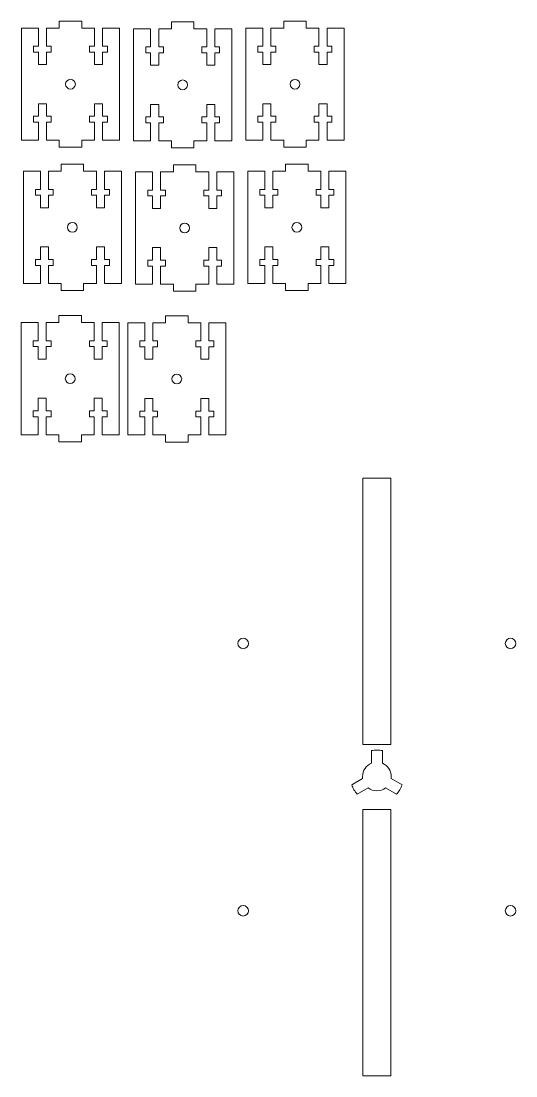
# Model space of a CAD drawing. Header units: inches. Extents: x -19.3 to 11.3, y -11.3 to 11.3.
# Drawn here: x -19.26 to -10.45, y -10.13 to 8.68 of the extents above; entities that cross this region are included whole.
import ezdxf

# ---------------------------------------------------------------- set-up
doc = ezdxf.new("R2010")
doc.units = ezdxf.units.IN
doc.header["$MEASUREMENT"] = 0
doc.layers.add('Layer 1', color=7, linetype='Continuous')

msp = doc.modelspace()

# ---------------------------------------------------------------- linework, layer by layer
at = {"layer": 'Layer 1', "color": 250, "lineweight": 18}
for points in [[(-13.173, -4.222), (-12.673, -4.222), (-12.673, 0.528), (-13.173, 0.528), (-13.173, -4.222)], [(-13.173, -10.128), (-12.673, -10.128), (-12.673, -5.378), (-13.173, -5.378), (-13.173, -10.128)]]:
    msp.add_lwpolyline(points, close=True, dxfattribs=at)
for centre, major_axis in [((-18.384, 7.552), (0, 0.087)), ((-16.384, 7.54), (0, 0.087)), ((-14.384, 7.552), (0, 0.087)), ((-18.349, 5), (0, 0.087)), ((-14.349, 5), (0, 0.087)), ((-16.349, 4.988), (0, 0.087)), ((-18.389, 2.302), (0, 0.087)), ((-16.489, 2.298), (0, 0.087)), ((-15.306, -2.418), (0, 0.094)), ((-10.54, -2.418), (0, 0.094)), ((-15.306, -7.184), (0, 0.094)), ((-10.54, -7.184), (0, 0.094))]:
    msp.add_ellipse(centre, major_axis=major_axis, ratio=1, dxfattribs=at)
for points, knots in [([(-18.584, 8.552), (-18.584, 8.552), (-18.584, 8.677), (-18.584, 8.677), (-18.584, 8.677), (-18.184, 8.677), (-18.184, 8.677), (-18.184, 8.677), (-18.184, 8.552), (-18.184, 8.552)], [0, 0, 0, 0, 0.333333, 0.333333, 0.333333, 0.666667, 0.666667, 0.666667, 1, 1, 1, 1]), ([(-16.584, 8.54), (-16.584, 8.54), (-16.584, 8.665), (-16.584, 8.665), (-16.584, 8.665), (-16.184, 8.665), (-16.184, 8.665), (-16.184, 8.665), (-16.184, 8.54), (-16.184, 8.54)], [0, 0, 0, 0, 0.333333, 0.333333, 0.333333, 0.666667, 0.666667, 0.666667, 1, 1, 1, 1]), ([(-14.584, 8.552), (-14.584, 8.552), (-14.584, 8.677), (-14.584, 8.677), (-14.584, 8.677), (-14.184, 8.677), (-14.184, 8.677), (-14.184, 8.677), (-14.184, 8.552), (-14.184, 8.552)], [0, 0, 0, 0, 0.333333, 0.333333, 0.333333, 0.666667, 0.666667, 0.666667, 1, 1, 1, 1]), ([(-18.956, 6.552), (-18.956, 6.552), (-19.259, 6.552), (-19.259, 6.552), (-19.259, 6.552), (-19.259, 8.552), (-19.259, 8.552), (-19.259, 8.552), (-18.956, 8.552), (-18.956, 8.552)], [0, 0, 0, 0, 0.333333, 0.333333, 0.333333, 0.666667, 0.666667, 0.666667, 1, 1, 1, 1]), ([(-17.812, 8.552), (-17.812, 8.552), (-17.509, 8.552), (-17.509, 8.552), (-17.509, 8.552), (-17.509, 6.552), (-17.509, 6.552), (-17.509, 6.552), (-17.812, 6.552), (-17.812, 6.552)], [0, 0, 0, 0, 0.333333, 0.333333, 0.333333, 0.666667, 0.666667, 0.666667, 1, 1, 1, 1]), ([(-16.956, 6.54), (-16.956, 6.54), (-17.259, 6.54), (-17.259, 6.54), (-17.259, 6.54), (-17.259, 8.54), (-17.259, 8.54), (-17.259, 8.54), (-16.956, 8.54), (-16.956, 8.54)], [0, 0, 0, 0, 0.333333, 0.333333, 0.333333, 0.666667, 0.666667, 0.666667, 1, 1, 1, 1]), ([(-15.812, 8.54), (-15.812, 8.54), (-15.509, 8.54), (-15.509, 8.54), (-15.509, 8.54), (-15.509, 6.54), (-15.509, 6.54), (-15.509, 6.54), (-15.812, 6.54), (-15.812, 6.54)], [0, 0, 0, 0, 0.333333, 0.333333, 0.333333, 0.666667, 0.666667, 0.666667, 1, 1, 1, 1]), ([(-14.956, 6.552), (-14.956, 6.552), (-15.259, 6.552), (-15.259, 6.552), (-15.259, 6.552), (-15.259, 8.552), (-15.259, 8.552), (-15.259, 8.552), (-14.956, 8.552), (-14.956, 8.552)], [0, 0, 0, 0, 0.333333, 0.333333, 0.333333, 0.666667, 0.666667, 0.666667, 1, 1, 1, 1]), ([(-13.812, 8.552), (-13.812, 8.552), (-13.509, 8.552), (-13.509, 8.552), (-13.509, 8.552), (-13.509, 6.552), (-13.509, 6.552), (-13.509, 6.552), (-13.812, 6.552), (-13.812, 6.552)], [0, 0, 0, 0, 0.333333, 0.333333, 0.333333, 0.666667, 0.666667, 0.666667, 1, 1, 1, 1]), ([(-18.956, 8.229), (-18.956, 8.229), (-19.042, 8.229), (-19.042, 8.229), (-19.042, 8.229), (-19.042, 8.125), (-19.042, 8.125), (-19.042, 8.125), (-18.956, 8.125), (-18.956, 8.125)], [0, 0, 0, 0, 0.333333, 0.333333, 0.333333, 0.666667, 0.666667, 0.666667, 1, 1, 1, 1]), ([(-18.812, 8.125), (-18.812, 8.125), (-18.812, 7.902), (-18.812, 7.902), (-18.812, 7.902), (-18.956, 7.902), (-18.956, 7.902), (-18.956, 7.902), (-18.956, 8.125), (-18.956, 8.125)], [0, 0, 0, 0, 0.333333, 0.333333, 0.333333, 0.666667, 0.666667, 0.666667, 1, 1, 1, 1]), ([(-18.812, 8.125), (-18.812, 8.125), (-18.726, 8.125), (-18.726, 8.125), (-18.726, 8.125), (-18.726, 8.229), (-18.726, 8.229), (-18.726, 8.229), (-18.812, 8.229), (-18.812, 8.229)], [0, 0, 0, 0, 0.333333, 0.333333, 0.333333, 0.666667, 0.666667, 0.666667, 1, 1, 1, 1]), ([(-17.956, 8.229), (-17.956, 8.229), (-18.042, 8.229), (-18.042, 8.229), (-18.042, 8.229), (-18.042, 8.125), (-18.042, 8.125), (-18.042, 8.125), (-17.956, 8.125), (-17.956, 8.125)], [0, 0, 0, 0, 0.333333, 0.333333, 0.333333, 0.666667, 0.666667, 0.666667, 1, 1, 1, 1]), ([(-17.812, 8.125), (-17.812, 8.125), (-17.812, 7.902), (-17.812, 7.902), (-17.812, 7.902), (-17.956, 7.902), (-17.956, 7.902), (-17.956, 7.902), (-17.956, 8.125), (-17.956, 8.125)], [0, 0, 0, 0, 0.333333, 0.333333, 0.333333, 0.666667, 0.666667, 0.666667, 1, 1, 1, 1]), ([(-17.812, 8.125), (-17.812, 8.125), (-17.726, 8.125), (-17.726, 8.125), (-17.726, 8.125), (-17.726, 8.229), (-17.726, 8.229), (-17.726, 8.229), (-17.812, 8.229), (-17.812, 8.229)], [0, 0, 0, 0, 0.333333, 0.333333, 0.333333, 0.666667, 0.666667, 0.666667, 1, 1, 1, 1]), ([(-16.956, 8.218), (-16.956, 8.218), (-17.042, 8.218), (-17.042, 8.218), (-17.042, 8.218), (-17.042, 8.113), (-17.042, 8.113), (-17.042, 8.113), (-16.956, 8.113), (-16.956, 8.113)], [0, 0, 0, 0, 0.333333, 0.333333, 0.333333, 0.666667, 0.666667, 0.666667, 1, 1, 1, 1]), ([(-16.812, 8.113), (-16.812, 8.113), (-16.812, 7.89), (-16.812, 7.89), (-16.812, 7.89), (-16.956, 7.89), (-16.956, 7.89), (-16.956, 7.89), (-16.956, 8.113), (-16.956, 8.113)], [0, 0, 0, 0, 0.333333, 0.333333, 0.333333, 0.666667, 0.666667, 0.666667, 1, 1, 1, 1]), ([(-16.812, 8.113), (-16.812, 8.113), (-16.726, 8.113), (-16.726, 8.113), (-16.726, 8.113), (-16.726, 8.218), (-16.726, 8.218), (-16.726, 8.218), (-16.812, 8.218), (-16.812, 8.218)], [0, 0, 0, 0, 0.333333, 0.333333, 0.333333, 0.666667, 0.666667, 0.666667, 1, 1, 1, 1]), ([(-15.956, 8.218), (-15.956, 8.218), (-16.042, 8.218), (-16.042, 8.218), (-16.042, 8.218), (-16.042, 8.113), (-16.042, 8.113), (-16.042, 8.113), (-15.956, 8.113), (-15.956, 8.113)], [0, 0, 0, 0, 0.333333, 0.333333, 0.333333, 0.666667, 0.666667, 0.666667, 1, 1, 1, 1]), ([(-15.812, 8.113), (-15.812, 8.113), (-15.812, 7.89), (-15.812, 7.89), (-15.812, 7.89), (-15.956, 7.89), (-15.956, 7.89), (-15.956, 7.89), (-15.956, 8.113), (-15.956, 8.113)], [0, 0, 0, 0, 0.333333, 0.333333, 0.333333, 0.666667, 0.666667, 0.666667, 1, 1, 1, 1]), ([(-15.812, 8.113), (-15.812, 8.113), (-15.726, 8.113), (-15.726, 8.113), (-15.726, 8.113), (-15.726, 8.218), (-15.726, 8.218), (-15.726, 8.218), (-15.812, 8.218), (-15.812, 8.218)], [0, 0, 0, 0, 0.333333, 0.333333, 0.333333, 0.666667, 0.666667, 0.666667, 1, 1, 1, 1]), ([(-14.956, 8.23), (-14.956, 8.23), (-15.042, 8.23), (-15.042, 8.23), (-15.042, 8.23), (-15.042, 8.125), (-15.042, 8.125), (-15.042, 8.125), (-14.956, 8.125), (-14.956, 8.125)], [0, 0, 0, 0, 0.333333, 0.333333, 0.333333, 0.666667, 0.666667, 0.666667, 1, 1, 1, 1]), ([(-14.812, 8.125), (-14.812, 8.125), (-14.812, 7.902), (-14.812, 7.902), (-14.812, 7.902), (-14.956, 7.902), (-14.956, 7.902), (-14.956, 7.902), (-14.956, 8.125), (-14.956, 8.125)], [0, 0, 0, 0, 0.333333, 0.333333, 0.333333, 0.666667, 0.666667, 0.666667, 1, 1, 1, 1]), ([(-14.812, 8.125), (-14.812, 8.125), (-14.726, 8.125), (-14.726, 8.125), (-14.726, 8.125), (-14.726, 8.23), (-14.726, 8.23), (-14.726, 8.23), (-14.812, 8.23), (-14.812, 8.23)], [0, 0, 0, 0, 0.333333, 0.333333, 0.333333, 0.666667, 0.666667, 0.666667, 1, 1, 1, 1]), ([(-13.956, 8.23), (-13.956, 8.23), (-14.042, 8.23), (-14.042, 8.23), (-14.042, 8.23), (-14.042, 8.125), (-14.042, 8.125), (-14.042, 8.125), (-13.956, 8.125), (-13.956, 8.125)], [0, 0, 0, 0, 0.333333, 0.333333, 0.333333, 0.666667, 0.666667, 0.666667, 1, 1, 1, 1]), ([(-13.812, 8.125), (-13.812, 8.125), (-13.812, 7.902), (-13.812, 7.902), (-13.812, 7.902), (-13.956, 7.902), (-13.956, 7.902), (-13.956, 7.902), (-13.956, 8.125), (-13.956, 8.125)], [0, 0, 0, 0, 0.333333, 0.333333, 0.333333, 0.666667, 0.666667, 0.666667, 1, 1, 1, 1]), ([(-13.812, 8.125), (-13.812, 8.125), (-13.726, 8.125), (-13.726, 8.125), (-13.726, 8.125), (-13.726, 8.23), (-13.726, 8.23), (-13.726, 8.23), (-13.812, 8.23), (-13.812, 8.23)], [0, 0, 0, 0, 0.333333, 0.333333, 0.333333, 0.666667, 0.666667, 0.666667, 1, 1, 1, 1]), ([(-18.812, 6.979), (-18.812, 6.979), (-18.812, 7.202), (-18.812, 7.202), (-18.812, 7.202), (-18.956, 7.202), (-18.956, 7.202), (-18.956, 7.202), (-18.956, 6.979), (-18.956, 6.979)], [0, 0, 0, 0, 0.333333, 0.333333, 0.333333, 0.666667, 0.666667, 0.666667, 1, 1, 1, 1]), ([(-17.812, 6.979), (-17.812, 6.979), (-17.812, 7.202), (-17.812, 7.202), (-17.812, 7.202), (-17.956, 7.202), (-17.956, 7.202), (-17.956, 7.202), (-17.956, 6.979), (-17.956, 6.979)], [0, 0, 0, 0, 0.333333, 0.333333, 0.333333, 0.666667, 0.666667, 0.666667, 1, 1, 1, 1]), ([(-16.812, 6.968), (-16.812, 6.968), (-16.812, 7.19), (-16.812, 7.19), (-16.812, 7.19), (-16.956, 7.19), (-16.956, 7.19), (-16.956, 7.19), (-16.956, 6.968), (-16.956, 6.968)], [0, 0, 0, 0, 0.333333, 0.333333, 0.333333, 0.666667, 0.666667, 0.666667, 1, 1, 1, 1]), ([(-15.812, 6.968), (-15.812, 6.968), (-15.812, 7.19), (-15.812, 7.19), (-15.812, 7.19), (-15.956, 7.19), (-15.956, 7.19), (-15.956, 7.19), (-15.956, 6.968), (-15.956, 6.968)], [0, 0, 0, 0, 0.333333, 0.333333, 0.333333, 0.666667, 0.666667, 0.666667, 1, 1, 1, 1]), ([(-14.812, 6.98), (-14.812, 6.98), (-14.812, 7.202), (-14.812, 7.202), (-14.812, 7.202), (-14.956, 7.202), (-14.956, 7.202), (-14.956, 7.202), (-14.956, 6.98), (-14.956, 6.98)], [0, 0, 0, 0, 0.333333, 0.333333, 0.333333, 0.666667, 0.666667, 0.666667, 1, 1, 1, 1]), ([(-13.812, 6.98), (-13.812, 6.98), (-13.812, 7.202), (-13.812, 7.202), (-13.812, 7.202), (-13.956, 7.202), (-13.956, 7.202), (-13.956, 7.202), (-13.956, 6.98), (-13.956, 6.98)], [0, 0, 0, 0, 0.333333, 0.333333, 0.333333, 0.666667, 0.666667, 0.666667, 1, 1, 1, 1]), ([(-18.956, 6.979), (-18.956, 6.979), (-19.042, 6.979), (-19.042, 6.979), (-19.042, 6.979), (-19.042, 6.875), (-19.042, 6.875), (-19.042, 6.875), (-18.956, 6.875), (-18.956, 6.875)], [0, 0, 0, 0, 0.333333, 0.333333, 0.333333, 0.666667, 0.666667, 0.666667, 1, 1, 1, 1]), ([(-18.812, 6.875), (-18.812, 6.875), (-18.726, 6.875), (-18.726, 6.875), (-18.726, 6.875), (-18.726, 6.979), (-18.726, 6.979), (-18.726, 6.979), (-18.812, 6.979), (-18.812, 6.979)], [0, 0, 0, 0, 0.333333, 0.333333, 0.333333, 0.666667, 0.666667, 0.666667, 1, 1, 1, 1]), ([(-17.956, 6.979), (-17.956, 6.979), (-18.042, 6.979), (-18.042, 6.979), (-18.042, 6.979), (-18.042, 6.875), (-18.042, 6.875), (-18.042, 6.875), (-17.956, 6.875), (-17.956, 6.875)], [0, 0, 0, 0, 0.333333, 0.333333, 0.333333, 0.666667, 0.666667, 0.666667, 1, 1, 1, 1]), ([(-17.812, 6.875), (-17.812, 6.875), (-17.726, 6.875), (-17.726, 6.875), (-17.726, 6.875), (-17.726, 6.979), (-17.726, 6.979), (-17.726, 6.979), (-17.812, 6.979), (-17.812, 6.979)], [0, 0, 0, 0, 0.333333, 0.333333, 0.333333, 0.666667, 0.666667, 0.666667, 1, 1, 1, 1]), ([(-16.956, 6.968), (-16.956, 6.968), (-17.042, 6.968), (-17.042, 6.968), (-17.042, 6.968), (-17.042, 6.863), (-17.042, 6.863), (-17.042, 6.863), (-16.956, 6.863), (-16.956, 6.863)], [0, 0, 0, 0, 0.333333, 0.333333, 0.333333, 0.666667, 0.666667, 0.666667, 1, 1, 1, 1]), ([(-16.812, 6.863), (-16.812, 6.863), (-16.726, 6.863), (-16.726, 6.863), (-16.726, 6.863), (-16.726, 6.968), (-16.726, 6.968), (-16.726, 6.968), (-16.812, 6.968), (-16.812, 6.968)], [0, 0, 0, 0, 0.333333, 0.333333, 0.333333, 0.666667, 0.666667, 0.666667, 1, 1, 1, 1]), ([(-15.956, 6.968), (-15.956, 6.968), (-16.042, 6.968), (-16.042, 6.968), (-16.042, 6.968), (-16.042, 6.863), (-16.042, 6.863), (-16.042, 6.863), (-15.956, 6.863), (-15.956, 6.863)], [0, 0, 0, 0, 0.333333, 0.333333, 0.333333, 0.666667, 0.666667, 0.666667, 1, 1, 1, 1]), ([(-15.812, 6.863), (-15.812, 6.863), (-15.726, 6.863), (-15.726, 6.863), (-15.726, 6.863), (-15.726, 6.968), (-15.726, 6.968), (-15.726, 6.968), (-15.812, 6.968), (-15.812, 6.968)], [0, 0, 0, 0, 0.333333, 0.333333, 0.333333, 0.666667, 0.666667, 0.666667, 1, 1, 1, 1]), ([(-14.956, 6.98), (-14.956, 6.98), (-15.042, 6.98), (-15.042, 6.98), (-15.042, 6.98), (-15.042, 6.875), (-15.042, 6.875), (-15.042, 6.875), (-14.956, 6.875), (-14.956, 6.875)], [0, 0, 0, 0, 0.333333, 0.333333, 0.333333, 0.666667, 0.666667, 0.666667, 1, 1, 1, 1]), ([(-14.812, 6.875), (-14.812, 6.875), (-14.726, 6.875), (-14.726, 6.875), (-14.726, 6.875), (-14.726, 6.98), (-14.726, 6.98), (-14.726, 6.98), (-14.812, 6.98), (-14.812, 6.98)], [0, 0, 0, 0, 0.333333, 0.333333, 0.333333, 0.666667, 0.666667, 0.666667, 1, 1, 1, 1]), ([(-13.956, 6.98), (-13.956, 6.98), (-14.042, 6.98), (-14.042, 6.98), (-14.042, 6.98), (-14.042, 6.875), (-14.042, 6.875), (-14.042, 6.875), (-13.956, 6.875), (-13.956, 6.875)], [0, 0, 0, 0, 0.333333, 0.333333, 0.333333, 0.666667, 0.666667, 0.666667, 1, 1, 1, 1]), ([(-13.812, 6.875), (-13.812, 6.875), (-13.726, 6.875), (-13.726, 6.875), (-13.726, 6.875), (-13.726, 6.98), (-13.726, 6.98), (-13.726, 6.98), (-13.812, 6.98), (-13.812, 6.98)], [0, 0, 0, 0, 0.333333, 0.333333, 0.333333, 0.666667, 0.666667, 0.666667, 1, 1, 1, 1]), ([(-18.184, 6.552), (-18.184, 6.552), (-18.184, 6.427), (-18.184, 6.427), (-18.184, 6.427), (-18.584, 6.427), (-18.584, 6.427), (-18.584, 6.427), (-18.584, 6.552), (-18.584, 6.552)], [0, 0, 0, 0, 0.333333, 0.333333, 0.333333, 0.666667, 0.666667, 0.666667, 1, 1, 1, 1]), ([(-16.184, 6.54), (-16.184, 6.54), (-16.184, 6.415), (-16.184, 6.415), (-16.184, 6.415), (-16.584, 6.415), (-16.584, 6.415), (-16.584, 6.415), (-16.584, 6.54), (-16.584, 6.54)], [0, 0, 0, 0, 0.333333, 0.333333, 0.333333, 0.666667, 0.666667, 0.666667, 1, 1, 1, 1]), ([(-14.184, 6.552), (-14.184, 6.552), (-14.184, 6.427), (-14.184, 6.427), (-14.184, 6.427), (-14.584, 6.427), (-14.584, 6.427), (-14.584, 6.427), (-14.584, 6.552), (-14.584, 6.552)], [0, 0, 0, 0, 0.333333, 0.333333, 0.333333, 0.666667, 0.666667, 0.666667, 1, 1, 1, 1]), ([(-18.549, 6), (-18.549, 6), (-18.549, 6.124), (-18.549, 6.124), (-18.549, 6.124), (-18.149, 6.124), (-18.149, 6.124), (-18.149, 6.124), (-18.149, 6), (-18.149, 6)], [0, 0, 0, 0, 0.333333, 0.333333, 0.333333, 0.666667, 0.666667, 0.666667, 1, 1, 1, 1]), ([(-16.549, 5.988), (-16.549, 5.988), (-16.549, 6.112), (-16.549, 6.112), (-16.549, 6.112), (-16.149, 6.112), (-16.149, 6.112), (-16.149, 6.112), (-16.149, 5.988), (-16.149, 5.988)], [0, 0, 0, 0, 0.333333, 0.333333, 0.333333, 0.666667, 0.666667, 0.666667, 1, 1, 1, 1]), ([(-14.549, 6), (-14.549, 6), (-14.549, 6.124), (-14.549, 6.124), (-14.549, 6.124), (-14.149, 6.124), (-14.149, 6.124), (-14.149, 6.124), (-14.149, 6), (-14.149, 6)], [0, 0, 0, 0, 0.333333, 0.333333, 0.333333, 0.666667, 0.666667, 0.666667, 1, 1, 1, 1]), ([(-18.921, 4), (-18.921, 4), (-19.224, 4), (-19.224, 4), (-19.224, 4), (-19.224, 6), (-19.224, 6), (-19.224, 6), (-18.921, 6), (-18.921, 6)], [0, 0, 0, 0, 0.333333, 0.333333, 0.333333, 0.666667, 0.666667, 0.666667, 1, 1, 1, 1]), ([(-17.777, 6), (-17.777, 6), (-17.474, 6), (-17.474, 6), (-17.474, 6), (-17.474, 4), (-17.474, 4), (-17.474, 4), (-17.777, 4), (-17.777, 4)], [0, 0, 0, 0, 0.333333, 0.333333, 0.333333, 0.666667, 0.666667, 0.666667, 1, 1, 1, 1]), ([(-16.921, 3.988), (-16.921, 3.988), (-17.224, 3.988), (-17.224, 3.988), (-17.224, 3.988), (-17.224, 5.988), (-17.224, 5.988), (-17.224, 5.988), (-16.921, 5.988), (-16.921, 5.988)], [0, 0, 0, 0, 0.333333, 0.333333, 0.333333, 0.666667, 0.666667, 0.666667, 1, 1, 1, 1]), ([(-15.777, 5.988), (-15.777, 5.988), (-15.474, 5.988), (-15.474, 5.988), (-15.474, 5.988), (-15.474, 3.988), (-15.474, 3.988), (-15.474, 3.988), (-15.777, 3.988), (-15.777, 3.988)], [0, 0, 0, 0, 0.333333, 0.333333, 0.333333, 0.666667, 0.666667, 0.666667, 1, 1, 1, 1]), ([(-14.921, 4), (-14.921, 4), (-15.224, 4), (-15.224, 4), (-15.224, 4), (-15.224, 6), (-15.224, 6), (-15.224, 6), (-14.921, 6), (-14.921, 6)], [0, 0, 0, 0, 0.333333, 0.333333, 0.333333, 0.666667, 0.666667, 0.666667, 1, 1, 1, 1]), ([(-13.777, 6), (-13.777, 6), (-13.474, 6), (-13.474, 6), (-13.474, 6), (-13.474, 4), (-13.474, 4), (-13.474, 4), (-13.777, 4), (-13.777, 4)], [0, 0, 0, 0, 0.333333, 0.333333, 0.333333, 0.666667, 0.666667, 0.666667, 1, 1, 1, 1]), ([(-18.921, 5.677), (-18.921, 5.677), (-19.007, 5.677), (-19.007, 5.677), (-19.007, 5.677), (-19.007, 5.572), (-19.007, 5.572), (-19.007, 5.572), (-18.921, 5.572), (-18.921, 5.572)], [0, 0, 0, 0, 0.333333, 0.333333, 0.333333, 0.666667, 0.666667, 0.666667, 1, 1, 1, 1]), ([(-18.777, 5.572), (-18.777, 5.572), (-18.691, 5.572), (-18.691, 5.572), (-18.691, 5.572), (-18.691, 5.677), (-18.691, 5.677), (-18.691, 5.677), (-18.777, 5.677), (-18.777, 5.677)], [0, 0, 0, 0, 0.333333, 0.333333, 0.333333, 0.666667, 0.666667, 0.666667, 1, 1, 1, 1]), ([(-17.921, 5.677), (-17.921, 5.677), (-18.007, 5.677), (-18.007, 5.677), (-18.007, 5.677), (-18.007, 5.572), (-18.007, 5.572), (-18.007, 5.572), (-17.921, 5.572), (-17.921, 5.572)], [0, 0, 0, 0, 0.333333, 0.333333, 0.333333, 0.666667, 0.666667, 0.666667, 1, 1, 1, 1]), ([(-17.777, 5.572), (-17.777, 5.572), (-17.691, 5.572), (-17.691, 5.572), (-17.691, 5.572), (-17.691, 5.677), (-17.691, 5.677), (-17.691, 5.677), (-17.777, 5.677), (-17.777, 5.677)], [0, 0, 0, 0, 0.333333, 0.333333, 0.333333, 0.666667, 0.666667, 0.666667, 1, 1, 1, 1]), ([(-16.921, 5.665), (-16.921, 5.665), (-17.007, 5.665), (-17.007, 5.665), (-17.007, 5.665), (-17.007, 5.56), (-17.007, 5.56), (-17.007, 5.56), (-16.921, 5.56), (-16.921, 5.56)], [0, 0, 0, 0, 0.333333, 0.333333, 0.333333, 0.666667, 0.666667, 0.666667, 1, 1, 1, 1]), ([(-16.777, 5.56), (-16.777, 5.56), (-16.691, 5.56), (-16.691, 5.56), (-16.691, 5.56), (-16.691, 5.665), (-16.691, 5.665), (-16.691, 5.665), (-16.777, 5.665), (-16.777, 5.665)], [0, 0, 0, 0, 0.333333, 0.333333, 0.333333, 0.666667, 0.666667, 0.666667, 1, 1, 1, 1]), ([(-15.921, 5.665), (-15.921, 5.665), (-16.007, 5.665), (-16.007, 5.665), (-16.007, 5.665), (-16.007, 5.56), (-16.007, 5.56), (-16.007, 5.56), (-15.921, 5.56), (-15.921, 5.56)], [0, 0, 0, 0, 0.333333, 0.333333, 0.333333, 0.666667, 0.666667, 0.666667, 1, 1, 1, 1]), ([(-15.777, 5.56), (-15.777, 5.56), (-15.691, 5.56), (-15.691, 5.56), (-15.691, 5.56), (-15.691, 5.665), (-15.691, 5.665), (-15.691, 5.665), (-15.777, 5.665), (-15.777, 5.665)], [0, 0, 0, 0, 0.333333, 0.333333, 0.333333, 0.666667, 0.666667, 0.666667, 1, 1, 1, 1]), ([(-14.921, 5.677), (-14.921, 5.677), (-15.007, 5.677), (-15.007, 5.677), (-15.007, 5.677), (-15.007, 5.572), (-15.007, 5.572), (-15.007, 5.572), (-14.921, 5.572), (-14.921, 5.572)], [0, 0, 0, 0, 0.333333, 0.333333, 0.333333, 0.666667, 0.666667, 0.666667, 1, 1, 1, 1]), ([(-14.777, 5.572), (-14.777, 5.572), (-14.691, 5.572), (-14.691, 5.572), (-14.691, 5.572), (-14.691, 5.677), (-14.691, 5.677), (-14.691, 5.677), (-14.777, 5.677), (-14.777, 5.677)], [0, 0, 0, 0, 0.333333, 0.333333, 0.333333, 0.666667, 0.666667, 0.666667, 1, 1, 1, 1]), ([(-13.921, 5.677), (-13.921, 5.677), (-14.007, 5.677), (-14.007, 5.677), (-14.007, 5.677), (-14.007, 5.572), (-14.007, 5.572), (-14.007, 5.572), (-13.921, 5.572), (-13.921, 5.572)], [0, 0, 0, 0, 0.333333, 0.333333, 0.333333, 0.666667, 0.666667, 0.666667, 1, 1, 1, 1]), ([(-13.777, 5.572), (-13.777, 5.572), (-13.691, 5.572), (-13.691, 5.572), (-13.691, 5.572), (-13.691, 5.677), (-13.691, 5.677), (-13.691, 5.677), (-13.777, 5.677), (-13.777, 5.677)], [0, 0, 0, 0, 0.333333, 0.333333, 0.333333, 0.666667, 0.666667, 0.666667, 1, 1, 1, 1]), ([(-18.777, 5.572), (-18.777, 5.572), (-18.777, 5.35), (-18.777, 5.35), (-18.777, 5.35), (-18.921, 5.35), (-18.921, 5.35), (-18.921, 5.35), (-18.921, 5.572), (-18.921, 5.572)], [0, 0, 0, 0, 0.333333, 0.333333, 0.333333, 0.666667, 0.666667, 0.666667, 1, 1, 1, 1]), ([(-17.777, 5.572), (-17.777, 5.572), (-17.777, 5.35), (-17.777, 5.35), (-17.777, 5.35), (-17.921, 5.35), (-17.921, 5.35), (-17.921, 5.35), (-17.921, 5.572), (-17.921, 5.572)], [0, 0, 0, 0, 0.333333, 0.333333, 0.333333, 0.666667, 0.666667, 0.666667, 1, 1, 1, 1]), ([(-16.777, 5.56), (-16.777, 5.56), (-16.777, 5.338), (-16.777, 5.338), (-16.777, 5.338), (-16.921, 5.338), (-16.921, 5.338), (-16.921, 5.338), (-16.921, 5.56), (-16.921, 5.56)], [0, 0, 0, 0, 0.333333, 0.333333, 0.333333, 0.666667, 0.666667, 0.666667, 1, 1, 1, 1]), ([(-15.777, 5.56), (-15.777, 5.56), (-15.777, 5.338), (-15.777, 5.338), (-15.777, 5.338), (-15.921, 5.338), (-15.921, 5.338), (-15.921, 5.338), (-15.921, 5.56), (-15.921, 5.56)], [0, 0, 0, 0, 0.333333, 0.333333, 0.333333, 0.666667, 0.666667, 0.666667, 1, 1, 1, 1]), ([(-14.777, 5.572), (-14.777, 5.572), (-14.777, 5.35), (-14.777, 5.35), (-14.777, 5.35), (-14.921, 5.35), (-14.921, 5.35), (-14.921, 5.35), (-14.921, 5.572), (-14.921, 5.572)], [0, 0, 0, 0, 0.333333, 0.333333, 0.333333, 0.666667, 0.666667, 0.666667, 1, 1, 1, 1]), ([(-13.777, 5.572), (-13.777, 5.572), (-13.777, 5.35), (-13.777, 5.35), (-13.777, 5.35), (-13.921, 5.35), (-13.921, 5.35), (-13.921, 5.35), (-13.921, 5.572), (-13.921, 5.572)], [0, 0, 0, 0, 0.333333, 0.333333, 0.333333, 0.666667, 0.666667, 0.666667, 1, 1, 1, 1]), ([(-18.777, 4.427), (-18.777, 4.427), (-18.777, 4.65), (-18.777, 4.65), (-18.777, 4.65), (-18.921, 4.65), (-18.921, 4.65), (-18.921, 4.65), (-18.921, 4.427), (-18.921, 4.427)], [0, 0, 0, 0, 0.333333, 0.333333, 0.333333, 0.666667, 0.666667, 0.666667, 1, 1, 1, 1]), ([(-17.777, 4.427), (-17.777, 4.427), (-17.777, 4.65), (-17.777, 4.65), (-17.777, 4.65), (-17.921, 4.65), (-17.921, 4.65), (-17.921, 4.65), (-17.921, 4.427), (-17.921, 4.427)], [0, 0, 0, 0, 0.333333, 0.333333, 0.333333, 0.666667, 0.666667, 0.666667, 1, 1, 1, 1]), ([(-16.777, 4.415), (-16.777, 4.415), (-16.777, 4.638), (-16.777, 4.638), (-16.777, 4.638), (-16.921, 4.638), (-16.921, 4.638), (-16.921, 4.638), (-16.921, 4.415), (-16.921, 4.415)], [0, 0, 0, 0, 0.333333, 0.333333, 0.333333, 0.666667, 0.666667, 0.666667, 1, 1, 1, 1]), ([(-15.777, 4.415), (-15.777, 4.415), (-15.777, 4.638), (-15.777, 4.638), (-15.777, 4.638), (-15.921, 4.638), (-15.921, 4.638), (-15.921, 4.638), (-15.921, 4.415), (-15.921, 4.415)], [0, 0, 0, 0, 0.333333, 0.333333, 0.333333, 0.666667, 0.666667, 0.666667, 1, 1, 1, 1]), ([(-14.777, 4.427), (-14.777, 4.427), (-14.777, 4.65), (-14.777, 4.65), (-14.777, 4.65), (-14.921, 4.65), (-14.921, 4.65), (-14.921, 4.65), (-14.921, 4.427), (-14.921, 4.427)], [0, 0, 0, 0, 0.333333, 0.333333, 0.333333, 0.666667, 0.666667, 0.666667, 1, 1, 1, 1]), ([(-13.777, 4.427), (-13.777, 4.427), (-13.777, 4.65), (-13.777, 4.65), (-13.777, 4.65), (-13.921, 4.65), (-13.921, 4.65), (-13.921, 4.65), (-13.921, 4.427), (-13.921, 4.427)], [0, 0, 0, 0, 0.333333, 0.333333, 0.333333, 0.666667, 0.666667, 0.666667, 1, 1, 1, 1]), ([(-18.921, 4.427), (-18.921, 4.427), (-19.007, 4.427), (-19.007, 4.427), (-19.007, 4.427), (-19.007, 4.322), (-19.007, 4.322), (-19.007, 4.322), (-18.921, 4.322), (-18.921, 4.322)], [0, 0, 0, 0, 0.333333, 0.333333, 0.333333, 0.666667, 0.666667, 0.666667, 1, 1, 1, 1]), ([(-18.777, 4.322), (-18.777, 4.322), (-18.691, 4.322), (-18.691, 4.322), (-18.691, 4.322), (-18.691, 4.427), (-18.691, 4.427), (-18.691, 4.427), (-18.777, 4.427), (-18.777, 4.427)], [0, 0, 0, 0, 0.333333, 0.333333, 0.333333, 0.666667, 0.666667, 0.666667, 1, 1, 1, 1]), ([(-17.921, 4.427), (-17.921, 4.427), (-18.007, 4.427), (-18.007, 4.427), (-18.007, 4.427), (-18.007, 4.322), (-18.007, 4.322), (-18.007, 4.322), (-17.921, 4.322), (-17.921, 4.322)], [0, 0, 0, 0, 0.333333, 0.333333, 0.333333, 0.666667, 0.666667, 0.666667, 1, 1, 1, 1]), ([(-17.777, 4.322), (-17.777, 4.322), (-17.691, 4.322), (-17.691, 4.322), (-17.691, 4.322), (-17.691, 4.427), (-17.691, 4.427), (-17.691, 4.427), (-17.777, 4.427), (-17.777, 4.427)], [0, 0, 0, 0, 0.333333, 0.333333, 0.333333, 0.666667, 0.666667, 0.666667, 1, 1, 1, 1]), ([(-16.921, 4.415), (-16.921, 4.415), (-17.007, 4.415), (-17.007, 4.415), (-17.007, 4.415), (-17.007, 4.31), (-17.007, 4.31), (-17.007, 4.31), (-16.921, 4.31), (-16.921, 4.31)], [0, 0, 0, 0, 0.333333, 0.333333, 0.333333, 0.666667, 0.666667, 0.666667, 1, 1, 1, 1]), ([(-16.777, 4.31), (-16.777, 4.31), (-16.691, 4.31), (-16.691, 4.31), (-16.691, 4.31), (-16.691, 4.415), (-16.691, 4.415), (-16.691, 4.415), (-16.777, 4.415), (-16.777, 4.415)], [0, 0, 0, 0, 0.333333, 0.333333, 0.333333, 0.666667, 0.666667, 0.666667, 1, 1, 1, 1]), ([(-15.921, 4.415), (-15.921, 4.415), (-16.007, 4.415), (-16.007, 4.415), (-16.007, 4.415), (-16.007, 4.31), (-16.007, 4.31), (-16.007, 4.31), (-15.921, 4.31), (-15.921, 4.31)], [0, 0, 0, 0, 0.333333, 0.333333, 0.333333, 0.666667, 0.666667, 0.666667, 1, 1, 1, 1]), ([(-15.777, 4.31), (-15.777, 4.31), (-15.691, 4.31), (-15.691, 4.31), (-15.691, 4.31), (-15.691, 4.415), (-15.691, 4.415), (-15.691, 4.415), (-15.777, 4.415), (-15.777, 4.415)], [0, 0, 0, 0, 0.333333, 0.333333, 0.333333, 0.666667, 0.666667, 0.666667, 1, 1, 1, 1]), ([(-14.921, 4.427), (-14.921, 4.427), (-15.007, 4.427), (-15.007, 4.427), (-15.007, 4.427), (-15.007, 4.322), (-15.007, 4.322), (-15.007, 4.322), (-14.921, 4.322), (-14.921, 4.322)], [0, 0, 0, 0, 0.333333, 0.333333, 0.333333, 0.666667, 0.666667, 0.666667, 1, 1, 1, 1]), ([(-14.777, 4.322), (-14.777, 4.322), (-14.691, 4.322), (-14.691, 4.322), (-14.691, 4.322), (-14.691, 4.427), (-14.691, 4.427), (-14.691, 4.427), (-14.777, 4.427), (-14.777, 4.427)], [0, 0, 0, 0, 0.333333, 0.333333, 0.333333, 0.666667, 0.666667, 0.666667, 1, 1, 1, 1]), ([(-13.921, 4.427), (-13.921, 4.427), (-14.007, 4.427), (-14.007, 4.427), (-14.007, 4.427), (-14.007, 4.322), (-14.007, 4.322), (-14.007, 4.322), (-13.921, 4.322), (-13.921, 4.322)], [0, 0, 0, 0, 0.333333, 0.333333, 0.333333, 0.666667, 0.666667, 0.666667, 1, 1, 1, 1]), ([(-13.777, 4.322), (-13.777, 4.322), (-13.691, 4.322), (-13.691, 4.322), (-13.691, 4.322), (-13.691, 4.427), (-13.691, 4.427), (-13.691, 4.427), (-13.777, 4.427), (-13.777, 4.427)], [0, 0, 0, 0, 0.333333, 0.333333, 0.333333, 0.666667, 0.666667, 0.666667, 1, 1, 1, 1]), ([(-18.149, 4), (-18.149, 4), (-18.149, 3.875), (-18.149, 3.875), (-18.149, 3.875), (-18.549, 3.875), (-18.549, 3.875), (-18.549, 3.875), (-18.549, 4), (-18.549, 4)], [0, 0, 0, 0, 0.333333, 0.333333, 0.333333, 0.666667, 0.666667, 0.666667, 1, 1, 1, 1]), ([(-16.149, 3.988), (-16.149, 3.988), (-16.149, 3.863), (-16.149, 3.863), (-16.149, 3.863), (-16.549, 3.863), (-16.549, 3.863), (-16.549, 3.863), (-16.549, 3.988), (-16.549, 3.988)], [0, 0, 0, 0, 0.333333, 0.333333, 0.333333, 0.666667, 0.666667, 0.666667, 1, 1, 1, 1]), ([(-14.149, 4), (-14.149, 4), (-14.149, 3.875), (-14.149, 3.875), (-14.149, 3.875), (-14.549, 3.875), (-14.549, 3.875), (-14.549, 3.875), (-14.549, 4), (-14.549, 4)], [0, 0, 0, 0, 0.333333, 0.333333, 0.333333, 0.666667, 0.666667, 0.666667, 1, 1, 1, 1]), ([(-18.589, 3.302), (-18.589, 3.302), (-18.589, 3.426), (-18.589, 3.426), (-18.589, 3.426), (-18.189, 3.426), (-18.189, 3.426), (-18.189, 3.426), (-18.189, 3.302), (-18.189, 3.302)], [0, 0, 0, 0, 0.333333, 0.333333, 0.333333, 0.666667, 0.666667, 0.666667, 1, 1, 1, 1]), ([(-16.689, 3.298), (-16.689, 3.298), (-16.689, 3.422), (-16.689, 3.422), (-16.689, 3.422), (-16.289, 3.422), (-16.289, 3.422), (-16.289, 3.422), (-16.289, 3.298), (-16.289, 3.298)], [0, 0, 0, 0, 0.333333, 0.333333, 0.333333, 0.666667, 0.666667, 0.666667, 1, 1, 1, 1]), ([(-18.961, 1.302), (-18.961, 1.302), (-19.264, 1.302), (-19.264, 1.302), (-19.264, 1.302), (-19.264, 3.302), (-19.264, 3.302), (-19.264, 3.302), (-18.961, 3.302), (-18.961, 3.302)], [0, 0, 0, 0, 0.333333, 0.333333, 0.333333, 0.666667, 0.666667, 0.666667, 1, 1, 1, 1]), ([(-17.817, 3.302), (-17.817, 3.302), (-17.514, 3.302), (-17.514, 3.302), (-17.514, 3.302), (-17.514, 1.302), (-17.514, 1.302), (-17.514, 1.302), (-17.817, 1.302), (-17.817, 1.302)], [0, 0, 0, 0, 0.333333, 0.333333, 0.333333, 0.666667, 0.666667, 0.666667, 1, 1, 1, 1]), ([(-17.061, 1.298), (-17.061, 1.298), (-17.364, 1.298), (-17.364, 1.298), (-17.364, 1.298), (-17.364, 3.298), (-17.364, 3.298), (-17.364, 3.298), (-17.061, 3.298), (-17.061, 3.298)], [0, 0, 0, 0, 0.333333, 0.333333, 0.333333, 0.666667, 0.666667, 0.666667, 1, 1, 1, 1]), ([(-15.917, 3.298), (-15.917, 3.298), (-15.614, 3.298), (-15.614, 3.298), (-15.614, 3.298), (-15.614, 1.298), (-15.614, 1.298), (-15.614, 1.298), (-15.917, 1.298), (-15.917, 1.298)], [0, 0, 0, 0, 0.333333, 0.333333, 0.333333, 0.666667, 0.666667, 0.666667, 1, 1, 1, 1]), ([(-18.961, 2.979), (-18.961, 2.979), (-19.047, 2.979), (-19.047, 2.979), (-19.047, 2.979), (-19.047, 2.874), (-19.047, 2.874), (-19.047, 2.874), (-18.961, 2.874), (-18.961, 2.874)], [0, 0, 0, 0, 0.333333, 0.333333, 0.333333, 0.666667, 0.666667, 0.666667, 1, 1, 1, 1]), ([(-18.817, 2.874), (-18.817, 2.874), (-18.817, 2.652), (-18.817, 2.652), (-18.817, 2.652), (-18.961, 2.652), (-18.961, 2.652), (-18.961, 2.652), (-18.961, 2.874), (-18.961, 2.874)], [0, 0, 0, 0, 0.333333, 0.333333, 0.333333, 0.666667, 0.666667, 0.666667, 1, 1, 1, 1]), ([(-18.817, 2.874), (-18.817, 2.874), (-18.731, 2.874), (-18.731, 2.874), (-18.731, 2.874), (-18.731, 2.979), (-18.731, 2.979), (-18.731, 2.979), (-18.817, 2.979), (-18.817, 2.979)], [0, 0, 0, 0, 0.333333, 0.333333, 0.333333, 0.666667, 0.666667, 0.666667, 1, 1, 1, 1]), ([(-17.961, 2.979), (-17.961, 2.979), (-18.047, 2.979), (-18.047, 2.979), (-18.047, 2.979), (-18.047, 2.874), (-18.047, 2.874), (-18.047, 2.874), (-17.961, 2.874), (-17.961, 2.874)], [0, 0, 0, 0, 0.333333, 0.333333, 0.333333, 0.666667, 0.666667, 0.666667, 1, 1, 1, 1]), ([(-17.817, 2.874), (-17.817, 2.874), (-17.817, 2.652), (-17.817, 2.652), (-17.817, 2.652), (-17.961, 2.652), (-17.961, 2.652), (-17.961, 2.652), (-17.961, 2.874), (-17.961, 2.874)], [0, 0, 0, 0, 0.333333, 0.333333, 0.333333, 0.666667, 0.666667, 0.666667, 1, 1, 1, 1]), ([(-17.817, 2.874), (-17.817, 2.874), (-17.731, 2.874), (-17.731, 2.874), (-17.731, 2.874), (-17.731, 2.979), (-17.731, 2.979), (-17.731, 2.979), (-17.817, 2.979), (-17.817, 2.979)], [0, 0, 0, 0, 0.333333, 0.333333, 0.333333, 0.666667, 0.666667, 0.666667, 1, 1, 1, 1]), ([(-17.061, 2.975), (-17.061, 2.975), (-17.147, 2.975), (-17.147, 2.975), (-17.147, 2.975), (-17.147, 2.87), (-17.147, 2.87), (-17.147, 2.87), (-17.061, 2.87), (-17.061, 2.87)], [0, 0, 0, 0, 0.333333, 0.333333, 0.333333, 0.666667, 0.666667, 0.666667, 1, 1, 1, 1]), ([(-16.917, 2.87), (-16.917, 2.87), (-16.917, 2.648), (-16.917, 2.648), (-16.917, 2.648), (-17.061, 2.648), (-17.061, 2.648), (-17.061, 2.648), (-17.061, 2.87), (-17.061, 2.87)], [0, 0, 0, 0, 0.333333, 0.333333, 0.333333, 0.666667, 0.666667, 0.666667, 1, 1, 1, 1]), ([(-16.917, 2.87), (-16.917, 2.87), (-16.831, 2.87), (-16.831, 2.87), (-16.831, 2.87), (-16.831, 2.975), (-16.831, 2.975), (-16.831, 2.975), (-16.917, 2.975), (-16.917, 2.975)], [0, 0, 0, 0, 0.333333, 0.333333, 0.333333, 0.666667, 0.666667, 0.666667, 1, 1, 1, 1]), ([(-16.061, 2.975), (-16.061, 2.975), (-16.147, 2.975), (-16.147, 2.975), (-16.147, 2.975), (-16.147, 2.87), (-16.147, 2.87), (-16.147, 2.87), (-16.061, 2.87), (-16.061, 2.87)], [0, 0, 0, 0, 0.333333, 0.333333, 0.333333, 0.666667, 0.666667, 0.666667, 1, 1, 1, 1]), ([(-15.917, 2.87), (-15.917, 2.87), (-15.917, 2.648), (-15.917, 2.648), (-15.917, 2.648), (-16.061, 2.648), (-16.061, 2.648), (-16.061, 2.648), (-16.061, 2.87), (-16.061, 2.87)], [0, 0, 0, 0, 0.333333, 0.333333, 0.333333, 0.666667, 0.666667, 0.666667, 1, 1, 1, 1]), ([(-15.917, 2.87), (-15.917, 2.87), (-15.831, 2.87), (-15.831, 2.87), (-15.831, 2.87), (-15.831, 2.975), (-15.831, 2.975), (-15.831, 2.975), (-15.917, 2.975), (-15.917, 2.975)], [0, 0, 0, 0, 0.333333, 0.333333, 0.333333, 0.666667, 0.666667, 0.666667, 1, 1, 1, 1]), ([(-18.817, 1.729), (-18.817, 1.729), (-18.817, 1.952), (-18.817, 1.952), (-18.817, 1.952), (-18.961, 1.952), (-18.961, 1.952), (-18.961, 1.952), (-18.961, 1.729), (-18.961, 1.729)], [0, 0, 0, 0, 0.333333, 0.333333, 0.333333, 0.666667, 0.666667, 0.666667, 1, 1, 1, 1]), ([(-17.817, 1.729), (-17.817, 1.729), (-17.817, 1.952), (-17.817, 1.952), (-17.817, 1.952), (-17.961, 1.952), (-17.961, 1.952), (-17.961, 1.952), (-17.961, 1.729), (-17.961, 1.729)], [0, 0, 0, 0, 0.333333, 0.333333, 0.333333, 0.666667, 0.666667, 0.666667, 1, 1, 1, 1]), ([(-16.917, 1.725), (-16.917, 1.725), (-16.917, 1.948), (-16.917, 1.948), (-16.917, 1.948), (-17.061, 1.948), (-17.061, 1.948), (-17.061, 1.948), (-17.061, 1.725), (-17.061, 1.725)], [0, 0, 0, 0, 0.333333, 0.333333, 0.333333, 0.666667, 0.666667, 0.666667, 1, 1, 1, 1]), ([(-15.917, 1.725), (-15.917, 1.725), (-15.917, 1.948), (-15.917, 1.948), (-15.917, 1.948), (-16.061, 1.948), (-16.061, 1.948), (-16.061, 1.948), (-16.061, 1.725), (-16.061, 1.725)], [0, 0, 0, 0, 0.333333, 0.333333, 0.333333, 0.666667, 0.666667, 0.666667, 1, 1, 1, 1]), ([(-18.961, 1.729), (-18.961, 1.729), (-19.047, 1.729), (-19.047, 1.729), (-19.047, 1.729), (-19.047, 1.624), (-19.047, 1.624), (-19.047, 1.624), (-18.961, 1.624), (-18.961, 1.624)], [0, 0, 0, 0, 0.333333, 0.333333, 0.333333, 0.666667, 0.666667, 0.666667, 1, 1, 1, 1]), ([(-18.817, 1.624), (-18.817, 1.624), (-18.731, 1.624), (-18.731, 1.624), (-18.731, 1.624), (-18.731, 1.729), (-18.731, 1.729), (-18.731, 1.729), (-18.817, 1.729), (-18.817, 1.729)], [0, 0, 0, 0, 0.333333, 0.333333, 0.333333, 0.666667, 0.666667, 0.666667, 1, 1, 1, 1]), ([(-17.961, 1.729), (-17.961, 1.729), (-18.047, 1.729), (-18.047, 1.729), (-18.047, 1.729), (-18.047, 1.624), (-18.047, 1.624), (-18.047, 1.624), (-17.961, 1.624), (-17.961, 1.624)], [0, 0, 0, 0, 0.333333, 0.333333, 0.333333, 0.666667, 0.666667, 0.666667, 1, 1, 1, 1]), ([(-17.817, 1.624), (-17.817, 1.624), (-17.731, 1.624), (-17.731, 1.624), (-17.731, 1.624), (-17.731, 1.729), (-17.731, 1.729), (-17.731, 1.729), (-17.817, 1.729), (-17.817, 1.729)], [0, 0, 0, 0, 0.333333, 0.333333, 0.333333, 0.666667, 0.666667, 0.666667, 1, 1, 1, 1]), ([(-17.061, 1.725), (-17.061, 1.725), (-17.147, 1.725), (-17.147, 1.725), (-17.147, 1.725), (-17.147, 1.62), (-17.147, 1.62), (-17.147, 1.62), (-17.061, 1.62), (-17.061, 1.62)], [0, 0, 0, 0, 0.333333, 0.333333, 0.333333, 0.666667, 0.666667, 0.666667, 1, 1, 1, 1]), ([(-16.917, 1.62), (-16.917, 1.62), (-16.831, 1.62), (-16.831, 1.62), (-16.831, 1.62), (-16.831, 1.725), (-16.831, 1.725), (-16.831, 1.725), (-16.917, 1.725), (-16.917, 1.725)], [0, 0, 0, 0, 0.333333, 0.333333, 0.333333, 0.666667, 0.666667, 0.666667, 1, 1, 1, 1]), ([(-16.061, 1.725), (-16.061, 1.725), (-16.147, 1.725), (-16.147, 1.725), (-16.147, 1.725), (-16.147, 1.62), (-16.147, 1.62), (-16.147, 1.62), (-16.061, 1.62), (-16.061, 1.62)], [0, 0, 0, 0, 0.333333, 0.333333, 0.333333, 0.666667, 0.666667, 0.666667, 1, 1, 1, 1]), ([(-15.917, 1.62), (-15.917, 1.62), (-15.831, 1.62), (-15.831, 1.62), (-15.831, 1.62), (-15.831, 1.725), (-15.831, 1.725), (-15.831, 1.725), (-15.917, 1.725), (-15.917, 1.725)], [0, 0, 0, 0, 0.333333, 0.333333, 0.333333, 0.666667, 0.666667, 0.666667, 1, 1, 1, 1]), ([(-18.189, 1.302), (-18.189, 1.302), (-18.189, 1.177), (-18.189, 1.177), (-18.189, 1.177), (-18.589, 1.177), (-18.589, 1.177), (-18.589, 1.177), (-18.589, 1.302), (-18.589, 1.302)], [0, 0, 0, 0, 0.333333, 0.333333, 0.333333, 0.666667, 0.666667, 0.666667, 1, 1, 1, 1]), ([(-16.289, 1.298), (-16.289, 1.298), (-16.289, 1.173), (-16.289, 1.173), (-16.289, 1.173), (-16.689, 1.173), (-16.689, 1.173), (-16.689, 1.173), (-16.689, 1.298), (-16.689, 1.298)], [0, 0, 0, 0, 0.333333, 0.333333, 0.333333, 0.666667, 0.666667, 0.666667, 1, 1, 1, 1]), ([(-13.021, -4.328), (-12.989, -4.322), (-12.956, -4.318), (-12.923, -4.318), (-12.889, -4.318), (-12.856, -4.322), (-12.824, -4.328)], [0, 0, 0, 0, 0.5, 0.5, 0.5, 1, 1, 1, 1]), ([(-13.177, -4.824), (-13.178, -4.813), (-13.179, -4.802), (-13.179, -4.791), (-13.179, -4.684), (-13.114, -4.593), (-13.021, -4.554)], [0, 0, 0, 0, 0.5, 0.5, 0.5, 1, 1, 1, 1]), ([(-12.824, -4.554), (-12.732, -4.593), (-12.667, -4.684), (-12.667, -4.791), (-12.667, -4.802), (-12.667, -4.813), (-12.669, -4.824)], [0, 0, 0, 0, 0.5, 0.5, 0.5, 1, 1, 1, 1]), ([(-12.767, -4.994), (-12.81, -5.027), (-12.864, -5.046), (-12.923, -5.046), (-12.981, -5.046), (-13.035, -5.027), (-13.078, -4.994)], [0, 0, 0, 0, 0.5, 0.5, 0.5, 1, 1, 1, 1])]:
    msp.add_open_spline(points, degree=3, knots=knots, dxfattribs=at)
for points in [[(-18.956, 8.229), (-18.956, 8.229), (-18.956, 8.552), (-18.956, 8.552)], [(-18.812, 8.552), (-18.812, 8.552), (-18.584, 8.552), (-18.584, 8.552)], [(-18.812, 8.552), (-18.812, 8.552), (-18.812, 8.229), (-18.812, 8.229)], [(-18.184, 8.552), (-18.184, 8.552), (-17.956, 8.552), (-17.956, 8.552)], [(-17.956, 8.229), (-17.956, 8.229), (-17.956, 8.552), (-17.956, 8.552)], [(-17.812, 8.552), (-17.812, 8.552), (-17.812, 8.229), (-17.812, 8.229)], [(-16.956, 8.218), (-16.956, 8.218), (-16.956, 8.54), (-16.956, 8.54)], [(-16.812, 8.54), (-16.812, 8.54), (-16.584, 8.54), (-16.584, 8.54)], [(-16.812, 8.54), (-16.812, 8.54), (-16.812, 8.218), (-16.812, 8.218)], [(-16.184, 8.54), (-16.184, 8.54), (-15.956, 8.54), (-15.956, 8.54)], [(-15.956, 8.218), (-15.956, 8.218), (-15.956, 8.54), (-15.956, 8.54)], [(-15.812, 8.54), (-15.812, 8.54), (-15.812, 8.218), (-15.812, 8.218)], [(-14.956, 8.23), (-14.956, 8.23), (-14.956, 8.552), (-14.956, 8.552)], [(-14.812, 8.552), (-14.812, 8.552), (-14.584, 8.552), (-14.584, 8.552)], [(-14.812, 8.552), (-14.812, 8.552), (-14.812, 8.23), (-14.812, 8.23)], [(-14.184, 8.552), (-14.184, 8.552), (-13.956, 8.552), (-13.956, 8.552)], [(-13.956, 8.23), (-13.956, 8.23), (-13.956, 8.552), (-13.956, 8.552)], [(-13.812, 8.552), (-13.812, 8.552), (-13.812, 8.23), (-13.812, 8.23)], [(-18.956, 6.875), (-18.956, 6.875), (-18.956, 6.552), (-18.956, 6.552)], [(-18.812, 6.552), (-18.812, 6.552), (-18.812, 6.875), (-18.812, 6.875)], [(-17.956, 6.875), (-17.956, 6.875), (-17.956, 6.552), (-17.956, 6.552)], [(-17.812, 6.552), (-17.812, 6.552), (-17.812, 6.875), (-17.812, 6.875)], [(-16.956, 6.863), (-16.956, 6.863), (-16.956, 6.54), (-16.956, 6.54)], [(-16.812, 6.54), (-16.812, 6.54), (-16.812, 6.863), (-16.812, 6.863)], [(-15.956, 6.863), (-15.956, 6.863), (-15.956, 6.54), (-15.956, 6.54)], [(-15.812, 6.54), (-15.812, 6.54), (-15.812, 6.863), (-15.812, 6.863)], [(-14.956, 6.875), (-14.956, 6.875), (-14.956, 6.552), (-14.956, 6.552)], [(-14.812, 6.552), (-14.812, 6.552), (-14.812, 6.875), (-14.812, 6.875)], [(-13.956, 6.875), (-13.956, 6.875), (-13.956, 6.552), (-13.956, 6.552)], [(-13.812, 6.552), (-13.812, 6.552), (-13.812, 6.875), (-13.812, 6.875)], [(-18.584, 6.552), (-18.584, 6.552), (-18.812, 6.552), (-18.812, 6.552)], [(-17.956, 6.552), (-17.956, 6.552), (-18.184, 6.552), (-18.184, 6.552)], [(-16.584, 6.54), (-16.584, 6.54), (-16.812, 6.54), (-16.812, 6.54)], [(-15.956, 6.54), (-15.956, 6.54), (-16.184, 6.54), (-16.184, 6.54)], [(-14.584, 6.552), (-14.584, 6.552), (-14.812, 6.552), (-14.812, 6.552)], [(-13.956, 6.552), (-13.956, 6.552), (-14.184, 6.552), (-14.184, 6.552)], [(-18.921, 5.677), (-18.921, 5.677), (-18.921, 6), (-18.921, 6)], [(-18.777, 6), (-18.777, 6), (-18.549, 6), (-18.549, 6)], [(-18.777, 6), (-18.777, 6), (-18.777, 5.677), (-18.777, 5.677)], [(-18.149, 6), (-18.149, 6), (-17.921, 6), (-17.921, 6)], [(-17.921, 5.677), (-17.921, 5.677), (-17.921, 6), (-17.921, 6)], [(-17.777, 6), (-17.777, 6), (-17.777, 5.677), (-17.777, 5.677)], [(-16.921, 5.665), (-16.921, 5.665), (-16.921, 5.988), (-16.921, 5.988)], [(-16.777, 5.988), (-16.777, 5.988), (-16.549, 5.988), (-16.549, 5.988)], [(-16.777, 5.988), (-16.777, 5.988), (-16.777, 5.665), (-16.777, 5.665)], [(-16.149, 5.988), (-16.149, 5.988), (-15.921, 5.988), (-15.921, 5.988)], [(-15.921, 5.665), (-15.921, 5.665), (-15.921, 5.988), (-15.921, 5.988)], [(-15.777, 5.988), (-15.777, 5.988), (-15.777, 5.665), (-15.777, 5.665)], [(-14.921, 5.677), (-14.921, 5.677), (-14.921, 6), (-14.921, 6)], [(-14.777, 6), (-14.777, 6), (-14.549, 6), (-14.549, 6)], [(-14.777, 6), (-14.777, 6), (-14.777, 5.677), (-14.777, 5.677)], [(-14.149, 6), (-14.149, 6), (-13.921, 6), (-13.921, 6)], [(-13.921, 5.677), (-13.921, 5.677), (-13.921, 6), (-13.921, 6)], [(-13.777, 6), (-13.777, 6), (-13.777, 5.677), (-13.777, 5.677)], [(-18.921, 4.322), (-18.921, 4.322), (-18.921, 4), (-18.921, 4)], [(-18.777, 4), (-18.777, 4), (-18.777, 4.322), (-18.777, 4.322)], [(-17.921, 4.322), (-17.921, 4.322), (-17.921, 4), (-17.921, 4)], [(-17.777, 4), (-17.777, 4), (-17.777, 4.322), (-17.777, 4.322)], [(-16.921, 4.31), (-16.921, 4.31), (-16.921, 3.988), (-16.921, 3.988)], [(-16.777, 3.988), (-16.777, 3.988), (-16.777, 4.31), (-16.777, 4.31)], [(-15.921, 4.31), (-15.921, 4.31), (-15.921, 3.988), (-15.921, 3.988)], [(-15.777, 3.988), (-15.777, 3.988), (-15.777, 4.31), (-15.777, 4.31)], [(-14.921, 4.322), (-14.921, 4.322), (-14.921, 4), (-14.921, 4)], [(-14.777, 4), (-14.777, 4), (-14.777, 4.322), (-14.777, 4.322)], [(-13.921, 4.322), (-13.921, 4.322), (-13.921, 4), (-13.921, 4)], [(-13.777, 4), (-13.777, 4), (-13.777, 4.322), (-13.777, 4.322)], [(-18.549, 4), (-18.549, 4), (-18.777, 4), (-18.777, 4)], [(-17.921, 4), (-17.921, 4), (-18.149, 4), (-18.149, 4)], [(-16.549, 3.988), (-16.549, 3.988), (-16.777, 3.988), (-16.777, 3.988)], [(-15.921, 3.988), (-15.921, 3.988), (-16.149, 3.988), (-16.149, 3.988)], [(-14.549, 4), (-14.549, 4), (-14.777, 4), (-14.777, 4)], [(-13.921, 4), (-13.921, 4), (-14.149, 4), (-14.149, 4)], [(-18.961, 2.979), (-18.961, 2.979), (-18.961, 3.302), (-18.961, 3.302)], [(-18.817, 3.302), (-18.817, 3.302), (-18.589, 3.302), (-18.589, 3.302)], [(-18.817, 3.302), (-18.817, 3.302), (-18.817, 2.979), (-18.817, 2.979)], [(-18.189, 3.302), (-18.189, 3.302), (-17.961, 3.302), (-17.961, 3.302)], [(-17.961, 2.979), (-17.961, 2.979), (-17.961, 3.302), (-17.961, 3.302)], [(-17.817, 3.302), (-17.817, 3.302), (-17.817, 2.979), (-17.817, 2.979)], [(-17.061, 2.975), (-17.061, 2.975), (-17.061, 3.298), (-17.061, 3.298)], [(-16.917, 3.298), (-16.917, 3.298), (-16.689, 3.298), (-16.689, 3.298)], [(-16.917, 3.298), (-16.917, 3.298), (-16.917, 2.975), (-16.917, 2.975)], [(-16.289, 3.298), (-16.289, 3.298), (-16.061, 3.298), (-16.061, 3.298)], [(-16.061, 2.975), (-16.061, 2.975), (-16.061, 3.298), (-16.061, 3.298)], [(-15.917, 3.298), (-15.917, 3.298), (-15.917, 2.975), (-15.917, 2.975)], [(-18.961, 1.624), (-18.961, 1.624), (-18.961, 1.302), (-18.961, 1.302)], [(-18.817, 1.302), (-18.817, 1.302), (-18.817, 1.624), (-18.817, 1.624)], [(-17.961, 1.624), (-17.961, 1.624), (-17.961, 1.302), (-17.961, 1.302)], [(-17.817, 1.302), (-17.817, 1.302), (-17.817, 1.624), (-17.817, 1.624)], [(-17.061, 1.62), (-17.061, 1.62), (-17.061, 1.298), (-17.061, 1.298)], [(-16.917, 1.298), (-16.917, 1.298), (-16.917, 1.62), (-16.917, 1.62)], [(-16.061, 1.62), (-16.061, 1.62), (-16.061, 1.298), (-16.061, 1.298)], [(-15.917, 1.298), (-15.917, 1.298), (-15.917, 1.62), (-15.917, 1.62)], [(-18.589, 1.302), (-18.589, 1.302), (-18.817, 1.302), (-18.817, 1.302)], [(-17.961, 1.302), (-17.961, 1.302), (-18.189, 1.302), (-18.189, 1.302)], [(-16.689, 1.298), (-16.689, 1.298), (-16.917, 1.298), (-16.917, 1.298)], [(-16.061, 1.298), (-16.061, 1.298), (-16.289, 1.298), (-16.289, 1.298)], [(-13.021, -4.328), (-13.021, -4.328), (-13.021, -4.554), (-13.021, -4.554)], [(-12.824, -4.554), (-12.824, -4.554), (-12.824, -4.328), (-12.824, -4.328)], [(-13.177, -4.824), (-13.177, -4.824), (-13.372, -4.936), (-13.372, -4.936)], [(-12.473, -4.936), (-12.473, -4.936), (-12.669, -4.824), (-12.669, -4.824)], [(-13.273, -5.107), (-13.317, -5.058), (-13.351, -5), (-13.372, -4.936)], [(-13.273, -5.107), (-13.273, -5.107), (-13.078, -4.994), (-13.078, -4.994)], [(-12.767, -4.994), (-12.767, -4.994), (-12.572, -5.107), (-12.572, -5.107)], [(-12.473, -4.936), (-12.494, -5), (-12.528, -5.058), (-12.572, -5.107)]]:
    msp.add_open_spline(points, degree=3, dxfattribs=at)

doc.saveas('drawing.dxf')
